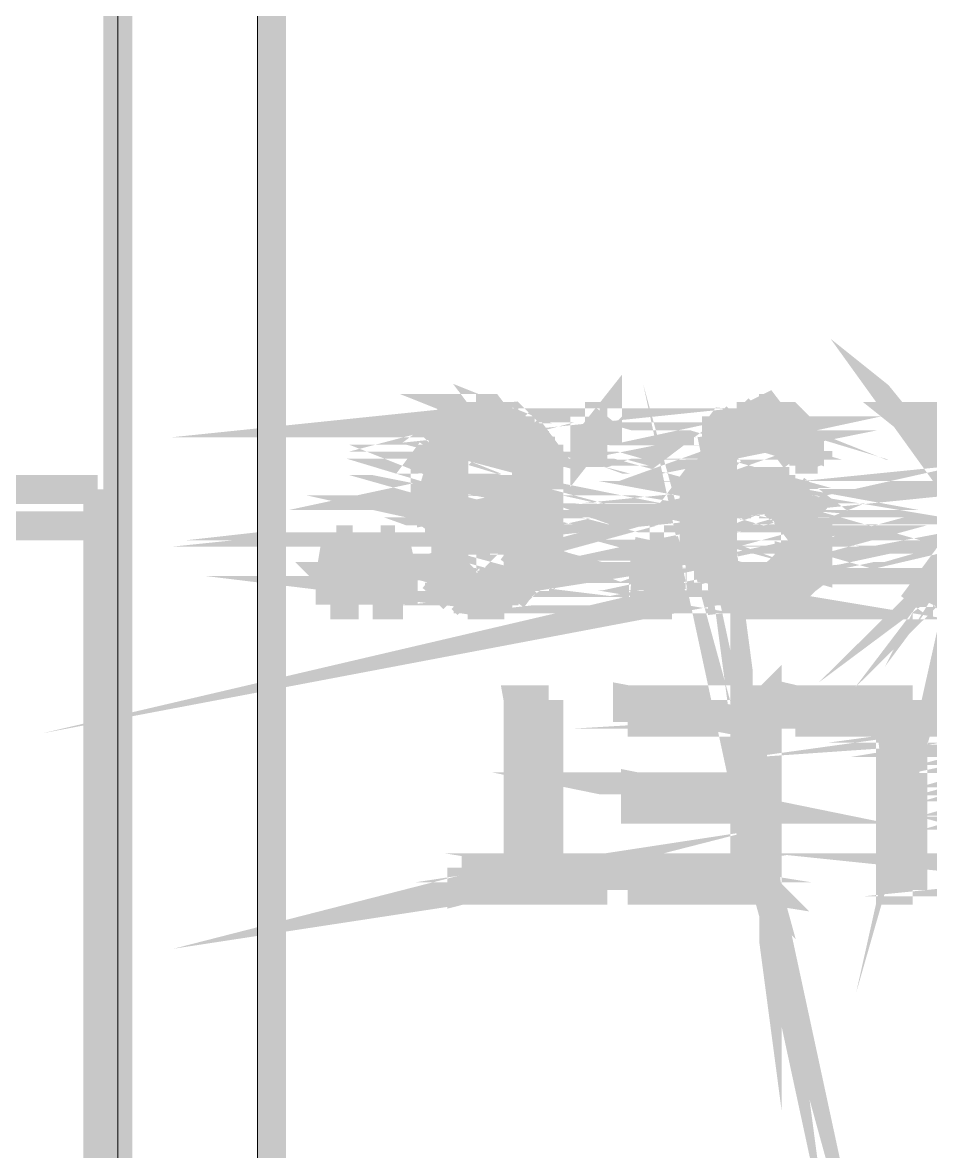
# Model space of a CAD drawing. Header units: inches. Extents: x -524 to 1067, y -71 to 1110.
# Drawn here: x 576.7 to 605.6, y 84.45 to 120.39 of the extents above; entities that cross this region are included whole.
import ezdxf

# ---------------------------------------------------------------- set-up
doc = ezdxf.new("R2010")
doc.units = ezdxf.units.IN
doc.header["$MEASUREMENT"] = 0
doc.layers.add('H', color=7, linetype='Continuous')
doc.layers.add('P', color=7, linetype='Continuous')
doc.layers.add('wall', color=16, linetype='Continuous', lineweight=20)

msp = doc.modelspace()

# ---------------------------------------------------------------- hatches: boundary and pattern name
at = {"layer": 'H', "linetype": 'Continuous'}
for points in [[(590.423, 107.582), (590.682, 107.841), (591.131, 107.841), (591.131, 108.097), (591.58, 108.097), (591.839, 107.841), (592.288, 107.841), (592.547, 107.582), (590.423, 107.582)], [(594.605, 106.94), (594.605, 107.841), (595.317, 107.841), (595.317, 106.94), (594.605, 106.94)], [(598.792, 107.389), (598.985, 107.582), (599.241, 107.582), (599.5, 107.841), (599.952, 107.841), (600.208, 108.097), (600.401, 108.097), (600.66, 107.841), (601.109, 107.841), (601.558, 107.389), (598.792, 107.389)], [(607.354, 105.779), (607.354, 105.524), (607.161, 104.622), (604.778, 107.841), (605.745, 107.841), (607.354, 105.779)], [(589.97, 107.389), (590.229, 107.582), (592.547, 107.582), (592.74, 107.389), (589.97, 107.389)], [(589.78, 106.94), (590.682, 107.129), (590.682, 106.94), (589.78, 106.94)], [(589.78, 106.94), (589.97, 107.129), (590.682, 107.129), (589.78, 106.94)], [(589.97, 107.129), (591.131, 107.389), (590.937, 107.129), (589.97, 107.129)], [(589.97, 107.129), (591.131, 107.389), (591.39, 107.389), (589.97, 107.129)], [(589.97, 107.129), (589.97, 107.389), (591.39, 107.389), (589.97, 107.129)], [(591.839, 107.129), (591.839, 107.389), (592.999, 107.389), (592.999, 107.129), (591.839, 107.129)], [(593.189, 106.421), (592.547, 106.681), (592.547, 106.94), (592.288, 106.94), (592.288, 107.129), (592.999, 107.129), (593.189, 106.94), (593.189, 106.421)], [(598.343, 106.681), (598.533, 106.94), (598.533, 107.129), (598.792, 107.129), (599.693, 107.389), (599.693, 107.129), (599.5, 107.129), (599.5, 106.94), (599.241, 106.94), (598.343, 106.681)], [(598.792, 107.129), (598.792, 107.389), (599.693, 107.389), (598.792, 107.129)], [(601.817, 106.681), (601.109, 106.94), (601.109, 107.129), (600.85, 107.129), (600.66, 107.389), (601.817, 107.129), (601.817, 106.681)], [(601.817, 107.129), (600.66, 107.389), (601.558, 107.389), (601.817, 107.129)], [(589.78, 106.681), (590.423, 106.94), (590.423, 106.681), (589.78, 106.681)], [(589.78, 106.681), (589.78, 106.94), (590.423, 106.94), (589.78, 106.681)], [(598.985, 106.421), (598.343, 106.681), (599.241, 106.94), (599.241, 106.681), (598.985, 106.421)], [(601.369, 106.421), (601.109, 106.681), (601.109, 106.94), (601.817, 106.681), (602.011, 106.681), (602.011, 106.421), (601.369, 106.421)], [(590.229, 105.779), (589.521, 105.972), (589.521, 106.421), (589.78, 106.681), (590.423, 106.681), (590.423, 106.421), (590.229, 106.232), (590.229, 105.779)], [(592.547, 106.421), (592.547, 106.681), (593.189, 106.421), (592.547, 106.421)], [(593.448, 105.972), (592.547, 106.232), (592.547, 106.421), (593.448, 106.421), (593.448, 105.972)], [(598.343, 105.972), (598.343, 106.681), (598.985, 106.421), (598.985, 105.972), (598.792, 105.779), (598.792, 105.33), (598.084, 105.071), (598.084, 105.779), (598.343, 105.972)], [(592.74, 105.779), (592.74, 105.972), (592.547, 106.232), (593.448, 105.972), (593.448, 105.33), (592.547, 105.524), (592.74, 105.779)], [(589.521, 105.33), (589.521, 105.972), (590.229, 105.779), (590.423, 105.524), (590.423, 105.071), (590.682, 105.071), (589.78, 104.812), (589.78, 105.33), (589.521, 105.33)], [(599.5, 105.524), (599.693, 105.779), (601.109, 105.779), (601.109, 105.524), (599.5, 105.524)], [(593.448, 104.812), (592.288, 105.071), (592.547, 105.071), (592.547, 105.524), (593.448, 105.33), (593.448, 104.812)], [(598.084, 105.071), (598.792, 105.33), (598.792, 105.071), (598.084, 105.071)], [(598.985, 105.071), (598.985, 105.33), (599.241, 105.524), (601.369, 105.524), (601.558, 105.33), (598.985, 105.071)], [(598.985, 105.071), (600.014, 105.137), (600.208, 105.33), (601.558, 105.33), (600.014, 105.137), (599.952, 105.071), (598.985, 105.071)], [(600.208, 105.071), (600.208, 105.33), (601.558, 105.071), (600.208, 105.071)], [(601.558, 105.071), (600.208, 105.33), (601.558, 105.33), (601.558, 105.071)], [(589.78, 104.812), (590.682, 105.071), (590.682, 104.812), (589.78, 104.812)], [(592.288, 104.812), (592.288, 105.071), (593.448, 104.812), (592.288, 104.812)], [(598.084, 104.812), (598.084, 105.071), (599.5, 105.071), (599.241, 104.812), (598.084, 104.812)], [(600.85, 104.812), (600.66, 105.071), (601.817, 105.071), (601.817, 104.812), (600.85, 104.812)], [(589.97, 104.622), (589.97, 104.812), (590.937, 104.812), (591.131, 104.622), (589.97, 104.622)], [(590.423, 104.169), (589.97, 104.622), (592.547, 104.622), (592.547, 104.363), (592.288, 104.363), (590.423, 104.169)], [(591.839, 104.622), (591.839, 104.812), (592.74, 104.812), (592.74, 104.622), (591.839, 104.622)], [(592.74, 103.655), (592.74, 104.812), (593.448, 104.622), (593.448, 103.655), (593.189, 103.461), (593.189, 103.206), (592.547, 103.206), (592.547, 103.461), (592.74, 103.655)], [(593.448, 104.622), (592.74, 104.812), (593.448, 104.812), (593.448, 104.622)], [(598.084, 104.363), (598.084, 104.812), (599.241, 104.812), (599.241, 104.622), (598.985, 104.622), (598.084, 104.363)], [(598.084, 104.363), (598.985, 104.622), (598.985, 104.363), (598.084, 104.363)], [(601.369, 104.363), (600.85, 104.812), (601.817, 104.812), (602.011, 104.622), (602.011, 102.947), (601.817, 102.947), (601.817, 102.494), (600.85, 102.753), (601.109, 102.947), (601.109, 103.206), (601.369, 103.461), (601.369, 104.363)], [(607.161, 103.461), (605.745, 101.786), (605.037, 101.786), (607.161, 104.622), (607.613, 104.169), (607.161, 103.655), (607.161, 103.461)], [(590.423, 104.169), (592.288, 104.363), (592.098, 104.169), (590.423, 104.169)], [(598.084, 103.655), (598.084, 104.363), (598.985, 104.363), (598.985, 103.206), (598.343, 103.461), (598.343, 103.655), (598.084, 103.655)], [(586.495, 101.786), (586.495, 102.753), (586.755, 103.914), (587.204, 103.914), (587.397, 102.753), (587.397, 101.786), (586.495, 101.786)], [(587.912, 101.786), (587.912, 102.753), (588.105, 103.914), (588.62, 103.914), (588.813, 102.753), (588.813, 101.786), (587.912, 101.786)], [(590.937, 103.914), (590.937, 104.169), (591.839, 104.169), (591.58, 103.914), (590.937, 103.914)], [(596.474, 101.786), (596.474, 102.947), (596.733, 103.914), (597.182, 103.914), (597.376, 102.947), (597.376, 101.786), (596.474, 101.786)], [(589.78, 102.947), (589.78, 103.461), (590.423, 103.206), (589.78, 102.947)], [(590.423, 103.206), (589.78, 103.461), (590.423, 103.461), (590.423, 103.206)], [(589.78, 102.947), (590.423, 103.206), (590.423, 102.947), (589.78, 102.947)], [(592.288, 102.753), (592.288, 102.947), (592.547, 103.206), (593.189, 103.206), (593.189, 102.947), (592.999, 102.947), (592.999, 102.753), (592.288, 102.753)], [(598.343, 103.206), (598.343, 103.461), (598.985, 103.206), (598.343, 103.206)], [(598.343, 102.947), (598.343, 103.206), (598.985, 103.206), (598.985, 102.947), (598.343, 102.947)], [(589.78, 102.753), (589.78, 102.947), (590.682, 102.947), (590.682, 102.753), (589.78, 102.753)], [(598.533, 102.494), (598.533, 102.947), (599.241, 102.947), (599.241, 102.753), (599.5, 102.753), (598.533, 102.494)], [(589.97, 102.494), (589.78, 102.753), (590.682, 102.753), (589.97, 102.494)], [(589.97, 102.494), (590.682, 102.753), (590.937, 102.494), (589.97, 102.494)], [(590.937, 101.786), (590.682, 102.045), (590.423, 102.045), (590.229, 102.304), (589.97, 102.304), (591.39, 102.494), (592.74, 102.494), (592.288, 102.045), (592.098, 102.045), (592.098, 101.786), (590.937, 101.786)], [(589.97, 102.304), (591.131, 102.494), (591.39, 102.494), (589.97, 102.304)], [(589.97, 102.304), (589.97, 102.494), (591.131, 102.494), (589.97, 102.304)], [(591.839, 102.494), (592.098, 102.753), (592.999, 102.753), (592.74, 102.494), (591.839, 102.494)], [(598.533, 102.494), (599.5, 102.753), (599.5, 102.494), (598.533, 102.494)], [(599.693, 101.786), (599.5, 102.045), (598.985, 102.045), (598.985, 102.304), (598.792, 102.304), (600.208, 102.494), (601.558, 102.494), (601.109, 102.045), (600.85, 102.045), (600.66, 101.786), (599.693, 101.786)], [(598.792, 102.304), (598.792, 102.494), (600.208, 102.494), (598.792, 102.304)], [(600.66, 102.494), (600.66, 102.753), (600.85, 102.753), (601.817, 102.494), (600.66, 102.494)], [(592.547, 93.483), (592.547, 98.826), (593.448, 98.826), (593.448, 93.483), (592.547, 93.483)], [(596.025, 98.118), (596.025, 98.826), (600.401, 98.826), (599.693, 98.118), (596.025, 98.118)], [(600.401, 92.775), (599.693, 98.118), (600.401, 98.826), (600.401, 92.775)], [(601.369, 98.118), (601.369, 98.826), (605.037, 98.826), (604.329, 98.118), (601.369, 98.118)], [(605.037, 92.775), (604.329, 98.118), (605.037, 98.826), (605.037, 92.775)], [(600.401, 92.775), (599.693, 95.351), (599.693, 98.118), (600.401, 92.775)], [(604.329, 92.775), (604.329, 98.118), (605.037, 92.775), (604.329, 92.775)], [(596.215, 95.351), (596.215, 95.994), (599.693, 95.351), (596.215, 95.351)], [(599.693, 95.351), (596.215, 95.994), (599.693, 95.994), (599.693, 95.351)], [(600.401, 92.775), (599.693, 93.483), (599.693, 95.351), (600.401, 92.775)], [(590.682, 92.775), (595.317, 93.483), (595.317, 92.775), (590.682, 92.775)], [(590.682, 92.775), (593.448, 93.483), (595.317, 93.483), (590.682, 92.775)], [(590.682, 92.775), (590.682, 93.483), (593.448, 93.483), (590.682, 92.775)], [(596.025, 92.775), (596.025, 93.483), (600.401, 92.775), (596.025, 92.775)], [(600.401, 92.775), (596.025, 93.483), (599.693, 93.483), (600.401, 92.775)]]:
    msp.add_hatch(color=256, dxfattribs=at).paths.add_polyline_path(points)

# ---------------------------------------------------------------- linework, layer by layer
at = {"layer": 'P', "const_width": 0.927}
for points in [[(579.736, 164.173), (579.736, 46.228)], [(584.627, 129.215), (584.627, 46.228)], [(607.354, 105.524), (607.095, 104.622), (607.354, 105.779), (607.354, 105.524)], [(607.095, 104.622), (607.354, 105.779), (604.778, 107.841), (607.095, 104.622)], [(605.679, 101.852), (607.095, 104.622), (605.037, 101.852)], [(591.58, 108.097), (591.131, 108.097), (591.773, 107.841), (591.58, 108.097)], [(595.317, 106.94), (595.317, 107.841), (594.605, 106.94)], [(599.693, 95.351), (600.401, 92.775), (599.693, 96.06), (599.693, 95.351)], [(591.324, 108.097), (591.131, 108.097)], [(591.131, 108.097), (591.324, 108.097)], [(591.131, 108.097), (591.773, 107.841)], [(591.131, 107.841), (591.131, 108.097)], [(591.324, 108.097), (591.58, 108.097)], [(591.58, 108.097), (591.324, 108.097)], [(599.887, 107.841), (600.401, 108.097), (600.595, 107.841)], [(599.887, 107.841), (600.401, 108.097)], [(600.142, 108.097), (599.887, 107.841)], [(600.401, 108.097), (600.142, 108.097)], [(600.401, 108.097), (600.142, 108.097), (600.401, 108.097)], [(592.288, 107.841), (590.423, 107.648), (592.481, 107.648), (592.288, 107.841)], [(592.288, 107.841), (590.423, 107.648), (590.682, 107.841)], [(592.032, 107.841), (590.682, 107.841), (590.872, 107.841)], [(592.032, 107.841), (590.682, 107.841)], [(590.682, 107.841), (592.288, 107.841)], [(590.682, 107.841), (592.288, 107.841), (590.682, 107.841), (590.682, 107.841), (592.288, 107.841), (590.682, 107.841)], [(592.288, 107.841), (592.288, 107.841), (590.682, 107.841)], [(591.773, 107.841), (590.872, 107.841)], [(590.872, 107.841), (591.131, 107.841)], [(591.773, 107.841), (590.872, 107.841), (592.032, 107.841), (591.773, 107.841)], [(590.872, 107.841), (592.032, 107.841)], [(591.773, 107.841), (591.131, 107.841)], [(591.773, 107.841), (591.131, 107.841)], [(591.131, 107.841), (591.773, 107.841), (591.773, 107.841), (591.131, 107.841)], [(592.288, 107.841), (592.032, 107.841)], [(595.317, 107.841), (594.605, 106.94), (594.605, 107.841)], [(594.605, 107.841), (595.317, 107.841)], [(595.317, 107.841), (595.317, 106.94), (595.317, 107.841)], [(595.317, 107.841), (595.317, 107.841)], [(599.434, 107.841), (599.241, 107.648)], [(601.303, 107.648), (599.434, 107.841)], [(601.303, 107.648), (599.434, 107.841)], [(599.434, 107.841), (601.109, 107.841), (601.303, 107.648)], [(599.434, 107.841), (601.109, 107.841), (599.434, 107.841), (599.434, 107.841), (601.109, 107.841)], [(599.434, 107.841), (600.85, 107.841)], [(599.434, 107.841), (600.85, 107.841), (599.693, 107.841), (599.434, 107.841)], [(600.85, 107.841), (599.693, 107.841), (600.85, 107.841), (600.85, 107.841), (599.693, 107.841)], [(599.887, 107.841), (599.693, 107.841)], [(600.85, 107.841), (599.887, 107.841)], [(600.85, 107.841), (599.887, 107.841), (600.595, 107.841), (600.85, 107.841)], [(599.887, 107.841), (600.595, 107.841), (599.887, 107.841), (599.887, 107.841), (600.595, 107.841)], [(600.85, 107.841), (601.109, 107.841)], [(607.354, 105.779), (604.778, 107.841), (605.679, 107.841), (607.354, 105.779)], [(592.74, 107.389), (590.164, 107.648), (589.97, 107.389)], [(591.131, 107.389), (590.872, 107.195), (589.97, 107.195)], [(589.97, 107.195), (591.131, 107.389)], [(591.131, 107.389), (589.97, 107.195), (591.324, 107.389)], [(589.97, 107.195), (591.324, 107.389)], [(591.324, 107.389), (589.97, 107.195)], [(589.97, 107.389), (591.324, 107.389)], [(591.324, 107.389), (589.97, 107.195)], [(589.97, 107.195), (589.97, 107.389)], [(591.324, 107.389), (592.74, 107.389), (589.97, 107.389), (591.324, 107.389)], [(592.74, 107.389), (589.97, 107.389), (592.74, 107.389), (592.74, 107.389), (589.97, 107.389)], [(592.74, 107.389), (590.164, 107.648)], [(590.164, 107.648), (592.481, 107.648)], [(590.164, 107.648), (592.481, 107.648)], [(592.481, 107.648), (590.164, 107.648), (590.164, 107.648), (592.481, 107.648)], [(590.164, 107.648), (592.481, 107.648)], [(590.164, 107.648), (592.481, 107.648), (590.423, 107.648)], [(590.423, 107.648), (590.164, 107.648)], [(592.481, 107.648), (590.423, 107.648)], [(590.423, 107.648), (590.423, 107.648), (592.481, 107.648)], [(591.324, 107.389), (591.131, 107.389)], [(591.324, 107.389), (591.324, 107.389)], [(591.324, 107.389), (592.74, 107.389), (591.324, 107.389)], [(591.58, 107.389), (592.74, 107.389)], [(592.74, 107.389), (591.773, 107.389), (591.58, 107.389)], [(592.74, 107.389), (591.773, 107.389), (592.999, 107.389), (592.74, 107.389)], [(591.773, 107.389), (592.999, 107.389)], [(592.999, 107.389), (591.773, 107.195)], [(591.773, 107.195), (591.773, 107.389)], [(592.999, 107.389), (591.773, 107.195)], [(591.773, 107.195), (592.999, 107.195), (592.999, 107.389)], [(592.481, 107.648), (592.74, 107.389)], [(592.481, 107.648), (592.481, 107.648)], [(598.792, 107.389), (599.693, 107.389), (598.792, 107.195), (598.792, 107.389)], [(601.558, 107.389), (598.985, 107.648), (598.792, 107.389)], [(600.142, 107.389), (601.558, 107.389), (598.792, 107.389), (600.142, 107.389)], [(601.558, 107.389), (598.792, 107.389), (601.558, 107.389), (601.558, 107.389), (598.792, 107.389)], [(599.693, 107.389), (598.792, 107.195), (599.693, 107.389)], [(600.142, 107.389), (598.792, 107.389), (600.142, 107.389)], [(599.887, 107.389), (598.792, 107.389), (599.693, 107.389), (599.887, 107.389)], [(598.792, 107.389), (600.142, 107.389), (598.792, 107.389), (598.792, 107.389), (600.142, 107.389), (598.792, 107.389)], [(601.558, 107.389), (598.985, 107.648)], [(598.985, 107.648), (601.303, 107.648), (601.558, 107.389)], [(598.985, 107.648), (601.303, 107.648)], [(601.303, 107.648), (598.985, 107.648), (598.985, 107.648), (601.303, 107.648)], [(598.985, 107.648), (601.303, 107.648)], [(598.985, 107.648), (601.303, 107.648), (599.241, 107.648)], [(599.241, 107.648), (598.985, 107.648)], [(601.303, 107.648), (599.241, 107.648)], [(599.241, 107.648), (601.303, 107.648), (601.303, 107.648), (599.241, 107.648)], [(600.401, 107.389), (600.142, 107.389), (601.558, 107.389)], [(600.142, 107.389), (600.142, 107.389)], [(600.595, 107.389), (601.752, 107.195), (600.401, 107.389)], [(600.401, 107.389), (600.595, 107.389)], [(601.752, 107.195), (600.401, 107.389)], [(600.401, 107.389), (601.558, 107.389), (601.752, 107.195)], [(600.401, 107.389), (601.558, 107.389), (600.401, 107.389), (600.401, 107.389), (601.558, 107.389)], [(600.595, 107.389), (600.85, 107.195), (601.752, 107.195)], [(601.752, 107.195), (600.595, 107.389)], [(601.303, 107.648), (601.303, 107.648)], [(607.548, 104.169), (607.095, 103.721), (607.354, 103.914), (607.548, 104.169)], [(589.97, 107.195), (590.682, 107.195), (589.715, 106.94)], [(592.999, 107.195), (592.288, 107.195), (593.189, 106.94), (592.999, 107.195)], [(590.682, 107.195), (589.715, 106.94), (590.682, 107.195)], [(589.715, 106.94), (589.97, 107.195)], [(590.872, 107.195), (589.97, 107.195), (590.872, 107.195), (589.97, 107.195), (590.682, 107.195), (590.872, 107.195)], [(590.872, 107.195), (589.97, 107.195), (589.97, 107.195), (590.872, 107.195)], [(592.288, 107.195), (593.189, 106.94), (592.288, 106.94)], [(591.773, 107.195), (592.999, 107.195), (591.773, 107.195)], [(592.032, 107.195), (592.999, 107.195), (592.032, 107.195), (592.999, 107.195), (592.288, 107.195), (592.032, 107.195)], [(592.032, 107.195), (592.999, 107.195), (592.999, 107.195), (592.032, 107.195)], [(592.288, 106.94), (592.288, 107.195)], [(598.533, 106.94), (599.241, 106.94), (598.277, 106.746), (598.533, 106.94)], [(599.434, 107.195), (598.533, 107.195), (599.434, 106.94)], [(598.533, 107.195), (599.434, 106.94), (598.533, 106.94)], [(598.792, 107.195), (599.434, 107.195), (598.533, 107.195)], [(598.533, 107.195), (598.792, 107.195)], [(598.533, 106.94), (598.533, 107.195)], [(599.693, 107.195), (598.792, 107.195), (599.434, 107.195)], [(599.434, 107.195), (599.693, 107.195)], [(599.434, 106.94), (599.434, 107.195)], [(601.109, 107.195), (601.752, 106.94), (601.109, 106.94), (601.109, 107.195)], [(600.85, 107.195), (601.752, 107.195), (600.85, 107.195), (600.85, 107.195), (601.752, 107.195), (600.85, 107.195)], [(601.752, 107.195), (601.752, 107.195), (600.85, 107.195)], [(601.109, 107.195), (600.85, 107.195)], [(601.752, 107.195), (601.109, 107.195)], [(601.752, 107.195), (601.109, 107.195)], [(601.109, 107.195), (601.752, 106.94), (601.752, 107.195)], [(601.109, 106.746), (601.109, 106.94), (601.752, 106.746)], [(607.095, 103.461), (607.548, 104.169), (607.095, 103.721), (607.095, 103.461)], [(590.423, 106.487), (589.521, 106.487), (589.715, 106.746)], [(593.189, 106.94), (592.481, 106.94), (593.189, 106.746)], [(590.423, 106.94), (589.715, 106.746), (590.423, 106.94)], [(589.715, 106.94), (590.423, 106.94)], [(590.423, 106.94), (589.715, 106.94)], [(589.715, 106.94), (590.423, 106.94)], [(590.423, 106.94), (589.715, 106.746)], [(589.715, 106.746), (589.715, 106.94)], [(590.682, 106.94), (589.715, 106.94), (590.423, 106.94)], [(590.423, 106.746), (589.715, 106.746), (590.423, 106.746), (589.715, 106.746)], [(589.715, 106.746), (590.423, 106.487), (590.423, 106.746)], [(589.715, 106.746), (590.423, 106.487)], [(590.423, 106.746), (589.715, 106.746), (589.715, 106.746), (590.423, 106.746)], [(592.481, 106.94), (593.189, 106.746), (592.481, 106.746), (592.481, 106.94)], [(593.189, 106.746), (592.481, 106.746), (593.189, 106.487), (593.189, 106.746)], [(590.423, 106.94), (590.682, 106.94)], [(592.481, 106.746), (593.189, 106.487), (592.481, 106.746), (593.189, 106.487), (592.481, 106.487)], [(593.189, 106.94), (592.288, 106.94)], [(592.288, 106.94), (593.189, 106.94)], [(592.288, 106.94), (593.189, 106.94)], [(593.189, 106.94), (592.481, 106.94), (592.288, 106.94)], [(592.481, 106.487), (592.481, 106.746)], [(593.189, 106.94), (593.189, 106.94)], [(593.189, 106.746), (593.189, 106.94)], [(594.605, 106.94), (595.317, 106.94)], [(599.241, 106.94), (598.277, 106.746), (599.241, 106.94)], [(598.277, 106.746), (598.985, 106.487), (598.277, 106.746)], [(599.241, 106.746), (598.277, 106.746)], [(598.277, 106.746), (599.241, 106.746)], [(598.277, 106.746), (599.241, 106.746)], [(599.241, 106.746), (598.277, 106.746), (598.277, 106.746), (599.241, 106.746)], [(598.277, 106.746), (598.985, 106.487)], [(601.752, 106.94), (601.109, 106.94), (601.752, 106.746)], [(599.434, 106.94), (598.533, 106.94), (599.241, 106.94)], [(598.985, 106.487), (599.241, 106.746)], [(599.241, 106.94), (599.434, 106.94)], [(599.241, 106.746), (599.241, 106.746)], [(602.011, 106.746), (601.109, 106.746), (601.303, 106.487)], [(602.011, 106.746), (601.109, 106.746), (601.752, 106.746), (602.011, 106.746)], [(601.109, 106.746), (601.752, 106.746), (601.109, 106.746), (601.109, 106.746), (601.752, 106.746)], [(601.303, 106.487), (602.011, 106.746)], [(601.303, 106.487), (602.011, 106.746)], [(601.752, 106.746), (601.752, 106.94)], [(602.011, 106.746), (602.011, 106.487)], [(600.142, 102.56), (598.792, 102.304), (599.887, 102.56), (600.142, 102.56)], [(590.423, 106.487), (589.521, 106.487), (590.164, 106.232), (590.423, 106.487)], [(593.448, 106.487), (592.481, 106.487), (593.448, 106.232), (593.448, 106.487)], [(589.521, 106.487), (590.164, 106.232)], [(589.521, 106.232), (589.521, 106.487)], [(593.189, 106.487), (592.481, 106.487), (593.189, 106.487)], [(592.481, 106.487), (593.448, 106.232)], [(592.481, 106.232), (592.481, 106.487)], [(598.985, 106.487), (598.277, 106.232), (598.985, 106.232)], [(598.277, 106.487), (598.985, 106.487), (598.277, 106.487), (598.277, 106.487), (598.985, 106.487), (598.277, 106.487)], [(598.985, 106.487), (598.985, 106.487), (598.277, 106.487)], [(598.985, 106.487), (598.277, 106.232), (598.277, 106.487)], [(598.985, 106.232), (598.985, 106.487)], [(602.011, 106.487), (601.303, 106.487)], [(589.521, 106.232), (590.164, 106.038), (589.521, 106.038)], [(590.164, 106.232), (589.521, 106.232)], [(590.164, 106.232), (589.521, 106.232)], [(589.521, 106.232), (590.164, 106.038)], [(589.521, 106.038), (589.521, 106.232)], [(589.521, 106.038), (590.164, 105.779), (589.521, 106.038)], [(590.164, 106.038), (589.521, 106.038)], [(589.521, 106.038), (590.164, 106.038)], [(589.521, 106.038), (590.164, 106.038)], [(590.164, 106.038), (589.521, 106.038), (589.521, 106.038), (590.164, 106.038)], [(589.521, 106.038), (590.164, 105.779), (590.164, 106.038)], [(590.164, 106.038), (590.164, 106.232)], [(590.164, 106.038), (590.164, 106.038)], [(593.448, 106.038), (592.74, 105.779), (593.448, 105.779)], [(592.74, 106.038), (593.448, 106.038), (592.74, 105.779), (592.74, 106.038)], [(592.481, 106.232), (592.74, 106.038)], [(593.448, 106.038), (592.481, 106.232)], [(593.448, 106.232), (592.481, 106.232)], [(593.448, 106.232), (592.481, 106.232)], [(592.481, 106.232), (593.448, 106.038)], [(592.74, 106.038), (593.448, 106.038)], [(592.74, 106.038), (593.448, 106.038)], [(593.448, 106.038), (592.74, 106.038), (592.74, 106.038), (593.448, 106.038)], [(592.74, 106.038), (593.448, 106.038)], [(593.448, 106.038), (593.448, 106.232)], [(593.448, 106.038), (593.448, 106.038)], [(593.448, 105.779), (593.448, 106.038)], [(598.277, 106.232), (598.985, 106.038), (598.277, 106.038)], [(598.985, 106.038), (598.084, 105.779), (598.277, 106.038)], [(598.985, 106.038), (598.084, 105.779)], [(598.277, 106.232), (598.985, 106.232)], [(598.985, 106.232), (598.277, 106.232)], [(598.277, 106.232), (598.277, 106.232)], [(598.985, 106.232), (598.277, 106.232)], [(598.277, 106.232), (598.985, 106.038)], [(598.277, 106.038), (598.277, 106.232)], [(598.985, 106.038), (598.277, 106.038)], [(598.277, 106.038), (598.985, 106.038)], [(598.277, 106.038), (598.985, 106.038)], [(598.792, 105.779), (598.985, 106.038)], [(598.985, 106.038), (598.985, 106.232)], [(598.985, 106.038), (598.985, 106.038)], [(605.679, 101.852), (607.095, 104.622), (607.095, 103.461)], [(589.521, 105.779), (590.423, 105.524), (589.521, 105.524), (589.521, 105.779)], [(589.521, 105.779), (590.164, 105.779)], [(590.164, 105.779), (589.521, 105.779), (589.521, 105.779), (590.164, 105.779)], [(589.521, 105.779), (590.423, 105.524)], [(590.423, 105.524), (590.164, 105.779)], [(593.448, 105.524), (592.481, 105.524), (592.74, 105.779)], [(592.74, 105.779), (593.448, 105.779)], [(593.448, 105.779), (592.74, 105.779), (592.74, 105.779), (593.448, 105.779)], [(592.74, 105.779), (593.448, 105.524)], [(592.74, 105.779), (593.448, 105.524)], [(593.448, 105.524), (593.448, 105.779)], [(598.084, 105.779), (598.792, 105.779)], [(598.084, 105.779), (598.792, 105.779)], [(598.792, 105.779), (598.084, 105.779), (598.084, 105.779), (598.792, 105.779)], [(598.084, 105.779), (598.792, 105.524), (598.792, 105.779)], [(598.084, 105.779), (598.792, 105.524)], [(598.084, 105.524), (598.084, 105.779)], [(601.109, 105.779), (599.434, 105.524)], [(599.434, 105.524), (599.693, 105.779)], [(601.109, 105.779), (599.434, 105.524)], [(600.85, 105.779), (599.693, 105.779)], [(599.693, 105.779), (599.887, 105.779)], [(600.85, 105.779), (599.693, 105.779)], [(599.693, 105.779), (600.85, 105.779)], [(599.693, 105.779), (600.85, 105.779)], [(600.85, 105.779), (599.693, 105.779), (599.693, 105.779), (600.85, 105.779)], [(599.693, 105.779), (601.109, 105.779)], [(599.693, 105.779), (601.109, 105.779)], [(600.595, 105.779), (599.887, 105.779)], [(599.887, 105.779), (600.142, 105.779)], [(600.595, 105.779), (599.887, 105.779)], [(599.887, 105.779), (600.85, 105.779)], [(599.887, 105.779), (600.85, 105.779)], [(600.142, 105.779), (600.401, 105.779)], [(600.401, 105.779), (600.142, 105.779), (600.142, 105.779), (600.142, 105.779)], [(600.142, 105.779), (600.595, 105.779)], [(600.401, 105.779), (600.595, 105.779)], [(600.595, 105.779), (600.401, 105.779)], [(600.85, 105.779), (600.595, 105.779)], [(600.85, 105.779), (600.85, 105.779)], [(601.109, 105.779), (600.85, 105.779)], [(601.109, 105.524), (601.109, 105.779)], [(579.094, 105.524), (554.95, 105.524)], [(579.094, 105.524), (579.094, 48.097)], [(590.423, 105.524), (589.521, 105.33), (590.423, 105.33), (590.423, 105.524)], [(593.448, 105.524), (592.481, 105.524), (593.448, 105.33), (593.448, 105.524)], [(590.423, 105.524), (589.521, 105.524)], [(589.521, 105.524), (590.423, 105.524)], [(589.521, 105.524), (590.423, 105.524)], [(590.423, 105.524), (589.521, 105.33), (589.521, 105.524)], [(589.521, 105.33), (590.423, 105.33), (589.715, 105.33)], [(589.715, 105.33), (589.521, 105.33)], [(590.423, 105.33), (589.715, 105.33)], [(589.715, 105.33), (590.423, 105.071), (590.423, 105.33)], [(589.715, 105.33), (590.423, 105.071)], [(590.423, 105.071), (589.715, 105.071), (589.715, 105.33)], [(592.481, 105.33), (593.448, 105.071), (592.481, 105.071)], [(590.423, 105.524), (590.423, 105.524)], [(592.481, 105.524), (593.448, 105.33), (592.481, 105.524)], [(592.481, 105.33), (593.448, 105.33)], [(593.448, 105.33), (592.481, 105.33)], [(592.481, 105.33), (592.481, 105.33)], [(593.448, 105.33), (592.481, 105.33)], [(592.481, 105.33), (593.448, 105.071), (593.448, 105.33)], [(592.481, 105.071), (592.481, 105.33)], [(598.985, 105.071), (600.142, 105.33), (601.558, 105.33), (598.985, 105.071)], [(599.887, 105.071), (598.985, 105.071), (600.142, 105.33)], [(601.558, 105.33), (600.142, 105.33), (601.558, 105.071)], [(598.792, 105.524), (598.084, 105.524)], [(598.792, 105.524), (598.084, 105.524), (598.792, 105.524), (598.792, 105.524), (598.084, 105.524)], [(598.792, 105.524), (598.084, 105.33), (598.084, 105.524)], [(598.792, 105.524), (598.084, 105.33)], [(598.084, 105.33), (598.792, 105.33), (598.792, 105.524)], [(598.792, 105.33), (598.084, 105.071), (598.792, 105.33)], [(598.084, 105.33), (598.792, 105.33)], [(598.792, 105.33), (598.084, 105.071), (598.084, 105.33)], [(598.792, 105.33), (598.084, 105.071), (598.792, 105.33)], [(598.792, 105.33), (598.792, 105.33)], [(598.985, 105.33), (599.241, 105.524)], [(601.558, 105.33), (598.985, 105.33)], [(601.558, 105.33), (598.985, 105.33)], [(598.985, 105.33), (601.558, 105.33), (601.558, 105.33), (598.985, 105.33)], [(601.558, 105.33), (598.985, 105.071), (598.985, 105.33)], [(601.109, 105.524), (599.241, 105.524), (599.434, 105.524)], [(601.109, 105.524), (599.241, 105.524), (601.303, 105.524), (601.109, 105.524)], [(599.241, 105.524), (601.303, 105.524), (599.241, 105.524), (599.241, 105.524), (601.303, 105.524)], [(599.241, 105.524), (601.558, 105.33), (601.303, 105.524)], [(599.241, 105.524), (601.558, 105.33)], [(599.434, 105.524), (601.109, 105.524)], [(601.109, 105.524), (599.434, 105.524)], [(599.434, 105.524), (601.109, 105.524)], [(599.434, 105.524), (601.109, 105.524)], [(600.142, 105.33), (599.887, 105.071)], [(600.142, 105.33), (601.558, 105.071), (600.142, 105.33)], [(601.558, 105.071), (601.558, 105.33)], [(590.872, 104.878), (589.97, 104.878), (591.131, 104.622)], [(591.773, 104.622), (592.74, 104.622), (591.773, 104.878)], [(590.682, 105.071), (589.715, 104.878), (590.682, 105.071), (589.715, 104.878)], [(590.423, 105.071), (589.715, 105.071)], [(589.715, 105.071), (590.682, 105.071)], [(589.715, 105.071), (590.682, 105.071)], [(590.682, 105.071), (589.715, 104.878), (589.715, 105.071)], [(589.715, 104.878), (590.682, 104.878)], [(589.715, 104.878), (590.682, 104.878), (589.97, 104.878)], [(589.97, 104.878), (589.715, 104.878)], [(590.682, 104.878), (589.97, 104.878)], [(589.97, 104.878), (590.682, 104.878)], [(589.97, 104.878), (591.131, 104.622)], [(591.131, 104.622), (589.97, 104.622), (589.97, 104.878)], [(590.682, 105.071), (590.423, 105.071)], [(590.682, 104.878), (590.682, 105.071)], [(591.131, 104.622), (590.872, 104.878)], [(591.773, 104.878), (591.773, 104.622)], [(592.74, 104.622), (591.773, 104.878)], [(591.773, 104.878), (592.74, 104.878), (592.74, 104.622)], [(591.773, 104.878), (592.74, 104.878), (592.032, 104.878)], [(592.032, 104.878), (591.773, 104.878)], [(592.032, 104.878), (592.74, 104.878)], [(593.448, 104.878), (592.032, 104.878)], [(593.448, 104.878), (592.032, 104.878)], [(592.032, 104.878), (592.288, 104.878)], [(592.288, 105.071), (593.448, 104.878), (592.288, 105.071)], [(593.448, 105.071), (592.288, 105.071)], [(592.288, 105.071), (592.481, 105.071)], [(593.448, 105.071), (592.288, 105.071)], [(592.288, 105.071), (593.448, 104.878), (593.448, 105.071)], [(592.288, 104.878), (593.448, 104.878)], [(593.448, 105.071), (592.481, 105.071)], [(592.481, 105.071), (593.448, 105.071)], [(592.481, 105.071), (593.448, 105.071)], [(592.74, 104.878), (593.448, 104.622), (592.74, 104.878)], [(592.74, 104.878), (593.448, 104.878)], [(592.74, 104.878), (593.448, 104.878), (593.448, 104.622), (592.74, 104.878)], [(593.448, 105.071), (593.448, 105.071)], [(599.241, 104.878), (598.084, 104.878), (599.241, 104.622)], [(600.85, 104.878), (601.752, 104.878), (600.595, 105.071)], [(598.792, 105.071), (599.434, 105.071), (598.084, 105.071), (598.792, 105.071)], [(599.434, 105.071), (598.084, 105.071)], [(598.084, 105.071), (599.241, 104.878)], [(598.084, 105.071), (599.241, 104.878)], [(599.241, 104.878), (598.084, 104.878), (598.084, 105.071)], [(598.792, 105.071), (598.084, 105.071)], [(598.084, 105.071), (598.084, 105.071), (598.792, 105.071)], [(599.241, 104.878), (598.084, 104.878)], [(598.084, 104.878), (599.241, 104.878)], [(598.084, 104.878), (599.241, 104.622)], [(599.241, 104.622), (598.084, 104.622), (598.084, 104.878)], [(599.693, 105.071), (598.792, 105.071)], [(598.792, 105.071), (599.693, 105.071)], [(599.693, 105.071), (598.792, 105.071), (599.434, 105.071)], [(599.693, 105.071), (598.792, 105.071), (599.887, 105.071), (599.693, 105.071)], [(598.792, 105.071), (599.887, 105.071), (598.985, 105.071), (598.792, 105.071)], [(601.752, 104.878), (601.109, 104.622), (602.011, 104.622)], [(599.241, 104.878), (599.434, 105.071)], [(599.241, 104.622), (599.241, 104.878)], [(599.434, 105.071), (599.693, 105.071)], [(600.142, 105.071), (601.558, 105.071), (600.401, 105.071), (600.142, 105.071)], [(600.595, 105.071), (600.401, 105.071)], [(600.401, 105.071), (601.752, 105.071)], [(601.558, 105.071), (600.401, 105.071)], [(600.401, 105.071), (601.752, 105.071)], [(600.595, 105.071), (600.85, 104.878)], [(601.752, 104.878), (600.595, 105.071)], [(600.595, 105.071), (601.752, 105.071)], [(600.595, 105.071), (601.752, 105.071), (600.595, 105.071), (600.595, 105.071), (601.752, 105.071)], [(600.85, 104.878), (601.752, 104.878)], [(601.752, 104.878), (600.85, 104.878)], [(600.85, 104.878), (601.752, 104.878)], [(601.109, 104.622), (600.85, 104.878)], [(600.85, 104.878), (601.752, 104.878)], [(601.752, 104.878), (600.85, 104.878)], [(600.85, 104.878), (601.752, 104.878)], [(601.752, 104.878), (601.752, 104.878), (600.85, 104.878)], [(601.752, 104.878), (601.109, 104.622)], [(601.752, 105.071), (601.558, 105.071)], [(601.752, 105.071), (601.752, 104.878)], [(602.011, 104.622), (601.752, 104.878)], [(592.481, 104.622), (590.164, 104.363), (592.481, 104.363), (592.481, 104.622)], [(589.97, 104.622), (592.481, 104.622), (590.164, 104.363), (589.97, 104.622)], [(591.131, 104.622), (589.97, 104.622)], [(589.97, 104.622), (591.131, 104.622)], [(591.131, 104.622), (589.97, 104.622)], [(589.97, 104.622), (591.324, 104.622)], [(589.97, 104.622), (591.324, 104.622)], [(591.324, 104.622), (589.97, 104.622)], [(589.97, 104.622), (589.97, 104.622)], [(591.324, 104.622), (589.97, 104.622)], [(589.97, 104.622), (591.324, 104.622), (591.324, 104.622)], [(591.324, 104.622), (589.97, 104.622)], [(589.97, 104.622), (592.481, 104.622)], [(591.324, 104.622), (591.131, 104.622)], [(592.481, 104.622), (591.324, 104.622)], [(592.74, 104.622), (591.324, 104.622), (591.58, 104.622)], [(592.74, 104.622), (591.324, 104.622)], [(591.324, 104.622), (592.481, 104.622), (592.74, 104.622)], [(591.58, 104.622), (592.74, 104.622)], [(591.773, 104.622), (592.74, 104.622)], [(592.74, 104.622), (591.773, 104.622)], [(592.74, 104.622), (593.448, 104.622)], [(593.448, 104.622), (592.74, 104.363), (592.74, 104.622)], [(593.448, 104.622), (592.74, 104.363)], [(593.448, 104.363), (593.448, 104.622)], [(598.084, 104.622), (598.985, 104.622), (598.084, 104.363), (598.084, 104.622)], [(598.985, 104.622), (598.084, 104.363), (598.985, 104.622)], [(599.241, 104.622), (598.084, 104.622)], [(598.084, 104.622), (598.985, 104.622)], [(598.985, 104.622), (599.241, 104.622)], [(601.109, 104.622), (602.011, 104.363), (601.303, 104.363), (601.109, 104.622)], [(600.401, 92.775), (599.693, 96.06), (599.693, 98.118), (600.401, 92.775)], [(601.109, 104.622), (602.011, 104.622)], [(602.011, 104.622), (601.109, 104.622)], [(601.109, 104.622), (601.109, 104.622)], [(602.011, 104.622), (601.109, 104.622)], [(601.109, 104.622), (602.011, 104.363), (602.011, 104.622)], [(579.094, 104.363), (554.95, 104.363)], [(592.288, 104.363), (592.032, 104.169), (590.423, 104.169), (592.288, 104.363)], [(590.164, 104.363), (592.288, 104.363), (590.423, 104.169), (590.164, 104.363)], [(591.58, 103.914), (590.872, 104.169), (591.773, 104.169)], [(590.872, 103.914), (591.58, 103.914), (590.872, 104.169), (590.872, 103.914)], [(593.448, 104.363), (592.74, 104.169), (593.448, 104.169), (593.448, 104.363)], [(590.164, 104.363), (592.481, 104.363), (590.164, 104.363), (590.164, 104.363), (592.481, 104.363)], [(590.164, 104.363), (592.288, 104.363)], [(592.032, 104.169), (590.423, 104.169)], [(590.423, 104.169), (590.682, 104.169)], [(592.032, 104.169), (590.423, 104.169)], [(590.423, 104.169), (592.032, 104.169)], [(590.423, 104.169), (592.032, 104.169)], [(592.032, 104.169), (592.032, 104.169), (590.423, 104.169)], [(592.032, 104.169), (590.423, 104.169), (590.423, 104.169)], [(590.423, 104.169), (592.032, 104.169)], [(593.448, 104.169), (592.74, 103.914), (593.448, 103.914), (593.448, 104.169)], [(591.773, 104.169), (590.682, 104.169)], [(590.682, 104.169), (590.872, 104.169)], [(591.773, 104.169), (590.682, 104.169)], [(590.682, 104.169), (592.032, 104.169)], [(590.682, 104.169), (592.032, 104.169)], [(590.872, 104.169), (591.773, 104.169)], [(592.74, 104.169), (593.448, 104.169), (592.74, 103.914), (592.74, 104.169)], [(591.773, 104.169), (591.58, 103.914)], [(592.032, 104.169), (591.773, 104.169)], [(592.032, 104.169), (592.032, 104.169)], [(592.288, 104.363), (592.481, 104.363)], [(592.74, 104.363), (593.448, 104.363)], [(592.74, 104.363), (593.448, 104.363), (592.74, 104.363), (592.74, 104.363), (593.448, 104.363), (592.74, 104.363)], [(593.448, 104.363), (593.448, 104.363), (592.74, 104.363)], [(593.448, 104.363), (592.74, 104.169), (592.74, 104.363)], [(598.985, 104.363), (598.084, 104.363), (598.985, 104.169), (598.985, 104.363)], [(598.084, 104.363), (598.985, 104.169), (598.084, 104.169), (598.084, 104.363)], [(598.985, 104.169), (598.084, 104.169), (598.985, 103.914)], [(598.084, 104.169), (598.985, 103.914), (598.084, 103.914)], [(598.985, 104.363), (598.084, 104.363)], [(598.084, 104.363), (598.985, 104.363)], [(598.985, 104.363), (598.084, 104.363), (598.084, 104.363)], [(598.084, 104.363), (598.985, 104.363)], [(598.084, 103.914), (598.084, 104.169)], [(602.011, 104.363), (601.303, 104.169), (602.011, 104.169)], [(598.985, 103.914), (598.985, 104.169)], [(602.011, 104.363), (601.303, 104.363), (602.011, 104.363), (602.011, 104.363), (601.303, 104.363)], [(602.011, 104.363), (601.303, 104.169)], [(601.303, 104.169), (601.303, 104.363)], [(601.303, 104.169), (602.011, 104.169)], [(602.011, 104.169), (601.303, 104.169), (601.303, 104.169), (602.011, 104.169)], [(601.303, 104.169), (602.011, 103.914), (602.011, 104.169)], [(601.303, 104.169), (602.011, 103.914)], [(601.303, 103.914), (601.303, 104.169)], [(602.011, 104.169), (602.011, 104.363)], [(586.689, 103.914), (586.495, 102.753)], [(587.397, 102.753), (586.689, 103.914)], [(587.397, 102.753), (586.689, 103.914)], [(586.689, 103.914), (587.204, 103.914)], [(587.204, 103.914), (587.397, 102.753)], [(588.105, 103.914), (587.846, 102.753)], [(588.813, 102.753), (588.105, 103.914)], [(588.813, 102.753), (588.105, 103.914)], [(588.105, 103.914), (588.554, 103.914)], [(588.554, 103.914), (588.813, 102.753)], [(592.74, 103.914), (593.448, 103.914), (592.74, 103.721), (592.74, 103.914)], [(591.131, 103.914), (591.58, 103.914), (590.872, 103.914)], [(590.872, 103.914), (591.131, 103.914)], [(591.58, 103.914), (590.872, 103.914)], [(590.872, 103.914), (591.58, 103.914)], [(591.324, 103.914), (591.131, 103.914)], [(591.131, 103.914), (591.324, 103.914)], [(591.324, 103.914), (591.58, 103.914)], [(591.58, 103.914), (591.324, 103.914)], [(593.448, 103.721), (592.481, 103.461), (592.74, 103.721)], [(591.58, 103.914), (591.58, 103.914)], [(593.448, 103.914), (592.74, 103.721)], [(593.448, 103.721), (593.448, 103.914)], [(598.985, 103.914), (598.084, 103.721), (598.985, 103.721), (598.985, 103.914)], [(596.668, 103.914), (596.474, 101.852)], [(596.668, 103.914), (596.474, 101.852)], [(596.474, 103.012), (596.668, 103.914)], [(597.376, 101.852), (596.668, 103.914)], [(596.668, 103.914), (597.116, 103.914)], [(597.376, 101.852), (596.668, 103.914)], [(597.116, 103.914), (597.376, 103.012), (597.116, 103.914), (597.116, 103.914), (597.376, 103.012)], [(597.116, 103.914), (597.376, 101.852)], [(597.116, 103.914), (597.376, 101.852)], [(598.985, 103.914), (598.084, 103.914)], [(598.084, 103.914), (598.985, 103.914)], [(598.084, 103.914), (598.985, 103.914)], [(598.985, 103.914), (598.084, 103.721), (598.084, 103.914)], [(598.985, 103.914), (598.985, 103.914)], [(601.303, 103.914), (602.011, 103.914), (601.303, 103.721)], [(602.011, 103.914), (601.303, 103.914)], [(602.011, 103.914), (601.303, 103.914)], [(601.303, 103.914), (602.011, 103.914)], [(601.303, 103.721), (601.303, 103.914)], [(602.011, 103.914), (601.303, 103.721)], [(601.303, 103.721), (602.011, 103.721), (602.011, 103.914)], [(602.011, 103.914), (602.011, 103.914)], [(589.715, 103.461), (590.423, 103.268), (589.715, 103.461)], [(590.423, 103.461), (589.715, 103.461)], [(589.715, 103.461), (590.423, 103.268)], [(592.481, 103.461), (593.189, 103.268), (592.481, 103.268), (592.481, 103.461)], [(590.423, 103.268), (590.423, 103.461)], [(593.448, 103.721), (592.481, 103.461)], [(592.481, 103.461), (593.189, 103.461), (593.448, 103.721)], [(592.481, 103.461), (593.189, 103.461)], [(593.189, 103.461), (592.481, 103.461), (592.481, 103.461), (593.189, 103.461)], [(592.481, 103.461), (593.189, 103.268)], [(592.74, 103.721), (593.448, 103.721)], [(592.74, 103.721), (593.448, 103.721), (592.74, 103.721), (592.74, 103.721), (593.448, 103.721), (592.74, 103.721)], [(593.448, 103.721), (593.448, 103.721), (592.74, 103.721)], [(593.189, 103.268), (593.189, 103.461)], [(598.985, 103.461), (598.277, 103.461), (598.985, 103.268)], [(598.277, 103.721), (598.985, 103.461), (598.277, 103.461), (598.277, 103.721)], [(602.011, 103.461), (601.109, 103.268), (602.011, 103.268), (602.011, 103.461)], [(598.084, 103.721), (598.985, 103.721)], [(598.277, 103.721), (598.084, 103.721)], [(598.985, 103.721), (598.277, 103.721)], [(598.985, 103.721), (598.277, 103.721)], [(598.277, 103.721), (598.985, 103.461), (598.985, 103.721)], [(598.277, 103.461), (598.985, 103.268), (598.277, 103.461)], [(598.985, 103.268), (598.985, 103.461)], [(602.011, 103.461), (601.109, 103.268), (601.303, 103.461)], [(601.303, 103.721), (602.011, 103.721), (601.303, 103.721), (601.303, 103.721), (602.011, 103.721)], [(601.303, 103.721), (602.011, 103.461)], [(601.303, 103.721), (602.011, 103.461)], [(602.011, 103.461), (601.303, 103.461), (601.303, 103.721)], [(602.011, 103.461), (601.303, 103.461)], [(601.303, 103.461), (602.011, 103.461)], [(601.303, 103.461), (602.011, 103.461)], [(602.011, 103.461), (602.011, 103.721)], [(602.011, 103.461), (602.011, 103.461)], [(607.095, 103.461), (605.679, 101.852)], [(590.423, 103.268), (589.715, 103.012), (590.423, 103.268)], [(589.715, 103.268), (590.423, 103.268)], [(590.423, 103.268), (589.715, 103.012)], [(589.715, 103.012), (589.715, 103.268)], [(593.189, 103.268), (592.481, 103.268), (593.189, 103.268), (592.481, 103.268), (593.189, 103.012), (593.189, 103.268)], [(592.481, 103.268), (593.189, 103.012), (592.288, 103.012)], [(592.288, 103.012), (592.481, 103.268)], [(593.189, 103.268), (592.481, 103.268), (592.481, 103.268), (593.189, 103.268)], [(598.985, 103.268), (598.277, 103.012), (598.985, 103.012), (598.985, 103.268)], [(598.277, 103.268), (598.985, 103.268), (598.277, 103.268), (598.985, 103.268), (598.277, 103.012), (598.277, 103.268)], [(598.277, 103.268), (598.985, 103.268), (598.985, 103.268), (598.277, 103.268)], [(601.109, 103.012), (601.752, 103.012), (600.85, 102.753), (601.109, 103.012)], [(601.109, 103.268), (602.011, 103.012), (601.109, 103.012), (601.109, 103.268)], [(601.109, 103.268), (602.011, 103.268), (601.109, 103.268), (601.109, 103.268), (602.011, 103.268)], [(601.109, 103.268), (602.011, 103.012), (602.011, 103.268)], [(587.397, 101.852), (586.495, 102.753), (587.397, 102.753)], [(587.397, 101.852), (586.495, 102.753)], [(586.495, 102.753), (586.495, 101.852)], [(586.495, 102.753), (587.397, 102.753)], [(590.682, 103.012), (589.715, 103.012), (590.682, 102.753), (590.682, 103.012)], [(590.682, 102.753), (590.872, 102.56), (589.97, 102.56), (590.682, 102.753)], [(588.813, 101.852), (587.846, 102.753), (588.813, 102.753)], [(587.397, 102.753), (587.397, 101.852)], [(592.032, 102.753), (592.999, 102.753), (591.773, 102.56)], [(588.813, 101.852), (587.846, 102.753)], [(587.846, 102.753), (587.846, 101.852)], [(587.846, 102.753), (588.813, 102.753)], [(588.813, 102.753), (588.813, 101.852)], [(601.303, 102.304), (598.792, 102.304), (601.558, 102.56), (601.303, 102.304)], [(590.423, 103.012), (589.715, 103.012)], [(589.715, 103.012), (590.423, 103.012)], [(589.715, 103.012), (590.682, 102.753)], [(589.715, 102.753), (589.715, 103.012)], [(590.423, 103.012), (589.715, 103.012)], [(589.715, 103.012), (589.715, 103.012), (590.423, 103.012)], [(590.682, 102.753), (589.715, 102.753)], [(589.715, 102.753), (590.682, 102.753)], [(590.682, 102.753), (589.715, 102.753)], [(589.715, 102.753), (590.682, 102.753), (590.682, 102.753), (589.715, 102.753)], [(589.97, 102.56), (589.715, 102.753)], [(590.682, 102.753), (589.715, 102.753)], [(590.682, 102.753), (589.97, 102.56)], [(591.773, 102.56), (592.032, 102.753)], [(592.999, 102.753), (591.773, 102.56)], [(591.773, 102.56), (592.74, 102.56), (592.999, 102.753)], [(592.032, 102.753), (592.999, 102.753)], [(592.999, 102.753), (592.032, 102.753)], [(592.032, 102.753), (592.999, 102.753), (592.999, 102.753)], [(592.999, 102.753), (592.032, 102.753)], [(593.189, 103.012), (592.288, 103.012), (592.999, 103.012), (593.189, 103.012)], [(592.288, 103.012), (592.999, 103.012)], [(592.999, 103.012), (592.288, 102.753), (592.288, 103.012)], [(592.999, 103.012), (592.288, 102.753)], [(592.288, 102.753), (592.999, 102.753), (592.999, 103.012)], [(592.288, 102.753), (592.999, 102.753)], [(592.999, 102.753), (592.288, 102.753)], [(598.533, 102.753), (599.434, 102.753), (598.533, 102.56)], [(599.241, 103.012), (598.533, 103.012), (599.241, 102.753)], [(596.474, 101.852), (596.474, 103.012)], [(598.533, 103.012), (599.241, 102.753), (598.533, 102.753)], [(597.376, 101.852), (597.376, 103.012)], [(601.752, 103.012), (600.85, 102.753), (601.752, 102.753)], [(598.277, 103.012), (598.985, 103.012)], [(598.985, 103.012), (598.277, 103.012)], [(598.277, 103.012), (598.985, 103.012)], [(598.533, 103.012), (598.277, 103.012)], [(598.985, 103.012), (598.533, 103.012)], [(598.533, 103.012), (598.985, 103.012)], [(598.533, 102.753), (598.533, 103.012)], [(598.985, 103.012), (598.533, 103.012)], [(599.434, 102.753), (598.533, 102.56), (599.434, 102.753)], [(599.241, 102.753), (598.533, 102.753)], [(598.533, 102.753), (599.434, 102.753), (599.241, 102.753)], [(598.533, 102.56), (598.533, 102.753)], [(599.241, 102.753), (599.241, 103.012)], [(600.595, 102.753), (601.752, 102.56)], [(601.752, 102.56), (600.595, 102.56), (600.595, 102.753)], [(600.85, 102.753), (601.752, 102.56), (600.85, 102.753)], [(600.85, 102.753), (601.752, 102.753)], [(601.752, 102.753), (600.85, 102.753)], [(600.85, 102.753), (600.85, 102.753)], [(601.752, 102.753), (600.85, 102.753)], [(600.85, 102.753), (601.752, 102.56)], [(602.011, 103.012), (601.109, 103.012), (601.752, 103.012)], [(601.752, 103.012), (602.011, 103.012)], [(601.752, 102.753), (601.752, 103.012)], [(601.752, 102.56), (601.752, 102.753)], [(589.97, 102.56), (591.131, 102.56), (589.97, 102.304)], [(589.97, 102.304), (592.74, 102.56)], [(589.97, 102.304), (592.74, 102.56)], [(591.324, 102.56), (589.97, 102.304)], [(591.131, 102.56), (589.97, 102.304), (591.131, 102.56)], [(591.324, 102.56), (589.97, 102.304), (591.324, 102.56)], [(590.872, 102.56), (589.97, 102.56)], [(589.97, 102.56), (590.872, 102.56)], [(591.131, 102.56), (589.97, 102.56)], [(589.97, 102.56), (591.131, 102.56)], [(589.97, 102.304), (589.97, 102.56)], [(590.872, 102.56), (589.97, 102.56), (589.97, 102.56)], [(589.97, 102.56), (590.872, 102.56)], [(591.131, 102.56), (591.131, 102.56)], [(601.109, 102.045), (598.985, 102.045), (601.303, 102.304), (601.109, 102.045)], [(591.324, 102.56), (592.74, 102.56)], [(592.74, 102.56), (591.58, 102.56), (591.324, 102.56)], [(592.74, 102.56), (591.324, 102.56)], [(591.324, 102.56), (591.324, 102.56)], [(592.74, 102.56), (591.58, 102.56)], [(591.58, 102.56), (591.773, 102.56), (592.74, 102.56)], [(591.773, 102.56), (592.74, 102.56)], [(592.74, 102.56), (592.74, 102.56), (591.773, 102.56), (592.74, 102.56)], [(591.773, 102.56), (592.74, 102.56)], [(592.74, 102.56), (591.773, 102.56), (591.773, 102.56)], [(591.773, 102.56), (592.74, 102.56)], [(598.792, 102.304), (601.558, 102.56), (600.142, 102.56)], [(592.74, 102.56), (592.481, 102.304)], [(598.792, 102.304), (599.887, 102.56), (598.792, 102.56)], [(599.434, 102.56), (598.533, 102.56)], [(598.533, 102.56), (599.693, 102.56)], [(598.533, 102.56), (599.693, 102.56)], [(599.693, 102.56), (598.792, 102.56), (598.533, 102.56)], [(600.142, 102.56), (598.792, 102.304)], [(598.792, 102.56), (598.792, 102.304)], [(599.887, 102.56), (598.792, 102.56), (599.693, 102.56), (599.887, 102.56)], [(598.792, 102.56), (599.693, 102.56)], [(599.693, 102.56), (599.693, 102.56), (598.792, 102.56)], [(599.693, 102.56), (599.434, 102.56)], [(601.558, 102.56), (600.142, 102.56)], [(600.142, 102.56), (600.401, 102.56)], [(601.558, 102.56), (600.142, 102.56)], [(600.142, 102.56), (601.558, 102.56)], [(600.142, 102.56), (601.558, 102.56)], [(601.558, 102.56), (600.142, 102.56), (600.142, 102.56)], [(600.401, 102.56), (601.558, 102.56)], [(600.595, 102.56), (601.558, 102.56)], [(601.558, 102.56), (600.595, 102.56)], [(601.752, 102.56), (600.595, 102.56), (601.558, 102.56), (601.752, 102.56)], [(601.558, 102.56), (601.558, 102.56)], [(592.288, 102.045), (590.164, 102.304), (592.481, 102.304)], [(592.481, 102.304), (589.97, 102.304), (590.164, 102.304)], [(592.481, 102.304), (589.97, 102.304)], [(592.288, 102.045), (590.164, 102.304)], [(590.164, 102.304), (590.423, 102.045)], [(590.164, 102.304), (592.481, 102.304), (590.164, 102.304), (590.164, 102.304), (592.481, 102.304), (590.164, 102.304)], [(592.481, 102.304), (592.481, 102.304), (590.164, 102.304)], [(590.682, 102.045), (592.032, 102.045), (590.423, 102.045), (590.682, 102.045)], [(592.032, 102.045), (590.423, 102.045), (592.288, 102.045), (592.032, 102.045)], [(590.423, 102.045), (592.288, 102.045), (590.423, 102.045), (590.423, 102.045), (592.288, 102.045), (590.423, 102.045)], [(592.288, 102.045), (592.288, 102.045), (590.423, 102.045)], [(592.032, 101.852), (590.682, 102.045)], [(590.682, 102.045), (590.872, 101.852)], [(592.032, 101.852), (590.682, 102.045)], [(590.682, 102.045), (592.032, 102.045), (592.032, 101.852)], [(592.481, 102.304), (592.288, 102.045)], [(598.985, 102.045), (601.303, 102.304), (598.985, 102.304), (598.985, 102.045)], [(599.693, 101.852), (600.595, 101.852), (599.434, 102.045)], [(601.303, 102.304), (598.792, 102.304), (598.985, 102.304)], [(601.303, 102.304), (598.985, 102.304), (601.303, 102.304), (601.303, 102.304), (598.985, 102.304)], [(601.109, 102.045), (598.985, 102.045)], [(598.985, 102.045), (599.241, 102.045)], [(601.109, 102.045), (599.241, 102.045), (599.434, 102.045)], [(601.109, 102.045), (599.241, 102.045), (601.109, 102.045), (601.109, 102.045), (599.241, 102.045)], [(599.434, 102.045), (599.693, 101.852)], [(600.595, 101.852), (599.434, 102.045)], [(599.434, 102.045), (600.85, 102.045), (600.595, 101.852)], [(599.434, 102.045), (600.85, 102.045), (599.434, 102.045), (599.434, 102.045), (600.85, 102.045)], [(599.434, 102.045), (601.109, 102.045)], [(599.434, 102.045), (601.109, 102.045)], [(601.109, 102.045), (600.85, 102.045)], [(586.495, 101.852), (587.397, 101.852)], [(587.846, 101.852), (588.813, 101.852)], [(591.58, 101.852), (590.872, 101.852)], [(590.872, 101.852), (591.131, 101.852)], [(591.58, 101.852), (590.872, 101.852), (591.773, 101.852)], [(590.872, 101.852), (591.773, 101.852)], [(591.773, 101.852), (590.872, 101.852), (590.872, 101.852), (591.773, 101.852)], [(590.872, 101.852), (592.032, 101.852)], [(590.872, 101.852), (592.032, 101.852)], [(591.324, 101.852), (591.131, 101.852)], [(591.131, 101.852), (591.324, 101.852), (591.58, 101.852)], [(591.131, 101.852), (591.58, 101.852)], [(591.58, 101.852), (591.324, 101.852)], [(591.773, 101.852), (591.58, 101.852)], [(592.032, 101.852), (591.773, 101.852)], [(596.474, 101.852), (597.376, 101.852)], [(599.887, 101.852), (600.595, 101.852), (599.693, 101.852), (599.887, 101.852)], [(600.595, 101.852), (599.693, 101.852)], [(599.693, 101.852), (600.595, 101.852)], [(600.142, 101.852), (599.887, 101.852)], [(599.887, 101.852), (600.142, 101.852)], [(599.887, 101.852), (600.401, 101.852)], [(600.401, 101.852), (599.887, 101.852)], [(599.887, 101.852), (599.887, 101.852)], [(600.401, 101.852), (599.887, 101.852)], [(599.887, 101.852), (600.595, 101.852)], [(600.142, 101.852), (600.401, 101.852)], [(600.401, 101.852), (600.142, 101.852)], [(600.595, 101.852), (600.401, 101.852)], [(600.595, 101.852), (600.595, 101.852)], [(605.037, 101.852), (605.679, 101.852)], [(600.401, 98.826), (599.693, 98.118), (600.401, 92.775), (600.401, 98.826)], [(609.413, 98.118), (613.147, 98.377), (611.282, 98.118)], [(593.448, 93.483), (592.481, 98.826), (593.448, 98.826)], [(593.448, 93.483), (592.481, 98.826)], [(592.481, 98.826), (592.481, 93.483)], [(593.448, 98.826), (593.448, 93.483)], [(599.693, 98.118), (595.959, 98.826), (595.959, 98.118)], [(599.693, 98.118), (595.959, 98.826)], [(595.959, 98.826), (600.401, 98.826)], [(600.401, 98.826), (599.693, 98.118)], [(604.329, 98.118), (601.303, 98.826), (601.303, 98.118)], [(604.329, 98.118), (601.303, 98.826)], [(601.303, 98.826), (605.037, 98.826)], [(605.037, 98.826), (604.329, 98.118)], [(605.037, 98.826), (604.329, 98.118)], [(605.037, 92.775), (605.037, 98.826)], [(612.891, 98.571), (609.672, 98.377), (612.891, 98.377)], [(613.147, 98.377), (611.282, 98.118), (613.147, 98.118)], [(595.959, 98.118), (599.693, 98.118)], [(601.303, 98.118), (604.329, 98.118)], [(610.38, 97.925), (609.157, 97.925), (610.573, 98.118)], [(604.329, 98.118), (605.037, 92.775)], [(605.037, 92.775), (604.329, 92.775), (604.329, 98.118)], [(604.329, 98.118), (605.037, 92.775)], [(609.865, 97.669), (608.705, 97.476), (609.672, 97.476)], [(608.964, 97.669), (609.865, 97.669), (608.705, 97.476)], [(610.121, 97.925), (609.865, 97.669), (608.964, 97.669), (610.121, 97.925)], [(609.672, 97.476), (608.705, 97.216), (609.672, 97.216)], [(608.705, 96.961), (609.413, 96.961), (608.511, 96.768), (608.705, 96.961)], [(609.413, 96.768), (608.511, 96.508), (609.413, 96.508), (609.413, 96.768)], [(609.413, 96.508), (608.511, 96.253), (609.157, 96.253)], [(609.157, 96.253), (608.511, 96.06), (609.157, 96.06), (609.157, 96.253)], [(599.693, 96.06), (596.215, 96.06), (599.693, 95.351), (599.693, 96.06)], [(596.215, 96.06), (596.215, 95.351), (599.693, 95.351), (596.215, 96.06)], [(596.215, 96.06), (599.693, 96.06)], [(599.693, 96.06), (596.215, 96.06)], [(596.215, 96.06), (596.215, 96.06)], [(609.157, 95.8), (608.511, 95.607), (609.157, 95.607), (609.157, 95.8)], [(599.693, 95.351), (599.693, 93.483)], [(599.693, 93.483), (600.401, 92.775), (599.693, 95.351)], [(609.157, 95.351), (608.511, 95.158), (609.413, 95.158), (609.157, 95.351)], [(609.413, 94.643), (608.705, 94.643), (609.413, 94.45), (609.413, 94.643)], [(593.448, 93.483), (595.317, 93.483), (590.682, 92.775), (593.448, 93.483)], [(599.693, 93.483), (595.959, 93.483), (600.401, 92.775), (599.693, 93.483)], [(590.682, 92.775), (595.317, 93.483)], [(590.682, 93.483), (593.448, 93.483)], [(593.448, 93.483), (590.682, 92.775), (590.682, 93.483)], [(590.682, 93.483), (592.481, 93.483)], [(592.481, 93.483), (590.682, 93.483), (590.682, 93.483), (592.481, 93.483)], [(590.682, 93.483), (593.448, 93.483), (592.481, 93.483)], [(592.481, 93.483), (593.448, 93.483)], [(595.317, 93.483), (593.448, 93.483)], [(593.448, 93.483), (595.317, 93.483)], [(595.317, 93.483), (595.317, 92.775)], [(595.317, 93.483), (595.317, 93.483)], [(595.959, 93.483), (600.401, 92.775)], [(595.959, 92.775), (595.959, 93.483)], [(595.959, 93.483), (599.693, 93.483)], [(599.693, 93.483), (595.959, 93.483)], [(595.959, 93.483), (595.959, 93.483)], [(611.022, 93.483), (609.413, 93.483), (611.282, 93.289)], [(613.34, 93.483), (611.73, 93.483), (613.147, 93.289)], [(610.121, 93.034), (612.698, 93.034), (610.121, 92.775)], [(595.317, 92.775), (590.682, 92.775)], [(600.401, 92.775), (595.959, 92.775)]]:
    msp.add_lwpolyline(points, dxfattribs=at)
at = {"layer": 'wall'}
msp.add_lwpolyline([(579.736, 46.228), (579.736, 129.215), (584.178, 129.215), (584.178, 46.228)], dxfattribs=at)

doc.saveas('drawing.dxf')
